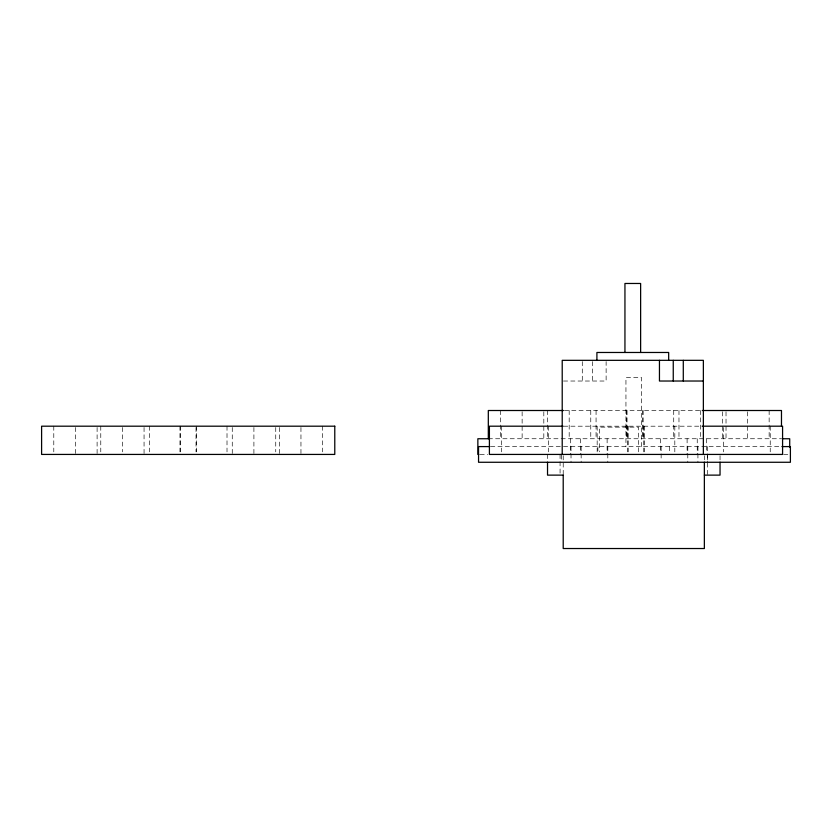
<?xml version="1.0" encoding="UTF-8"?>
<svg xmlns="http://www.w3.org/2000/svg" width="832" height="832" viewBox="0 0 832 832"><rect width="100%" height="100%" fill="white"/><g stroke="black" fill="none" stroke-linecap="round" stroke-linejoin="round"><path stroke-width="0.62" stroke-dasharray="4.16 3.12" d="M563.472 381.025L606.122 381.025L606.122 361.618M564.45 410.509L701.563 410.509M563.576 426.192L701.397 426.192M488.311 438.745L781.477 438.745M490.672 446.586L780.728 446.586M480.095 454.428L487.77 454.428M783.64 454.428L789.714 454.428M770.234 426.192L770.234 451.859M769.142 410.509L769.142 438.745M747.656 411.798L747.656 438.745M726.024 411.798L726.024 438.745M723.549 427.482L723.549 451.859M722.457 411.798L722.457 438.745M720.044 455.718L720.044 460.897M707.502 455.718L707.502 475.124M707.335 446.586L707.335 462.27M706.649 438.745L706.649 452.015M704.361 455.718L704.361 460.897M700.606 410.509L700.606 438.745M697.923 446.586L697.923 462.27M697.237 438.745L697.237 454.428M687.794 446.586L687.794 462.27M687.107 438.745L687.107 454.428M678.974 410.509L678.974 438.745M674.814 426.192L674.814 451.859M673.722 410.509L673.722 438.745M669.666 446.586L669.666 452.182M661.138 446.586L661.138 461.063M660.452 438.745L660.452 452.015M644.218 426.192L644.218 451.859M643.833 426.192L643.833 451.859M643.115 410.509L643.115 438.745M642.741 410.509L642.741 438.745M641.628 446.586L641.628 377.572L625.945 377.572L625.945 446.586M638.477 451.828L638.477 427.138L599.581 427.138L599.581 451.828M628.15 426.192L628.15 451.859M627.765 426.192L627.765 451.859M627.058 410.509L627.058 438.745M626.673 410.509L626.673 438.745M607.807 446.586L607.807 462.27M607.121 438.745L607.121 454.428M597.906 446.586L597.906 452.182M597.168 426.192L597.168 451.859M596.066 410.509L596.066 438.745M592.322 361.618L592.322 381.025M590.772 410.509L590.772 438.745M582.286 361.618L582.286 381.025M581.152 446.586L581.152 462.27M580.466 438.745L580.466 454.428M571.022 446.586L571.022 462.27M570.336 438.745L570.336 454.428M569.182 410.509L569.182 438.745M563.212 455.718L563.212 475.124M561.61 455.031L561.61 462.27M560.071 454.428L560.071 473.834M548.579 426.192L548.579 451.859M547.529 454.428L547.529 460.897M547.487 410.509L547.487 438.745M543.816 411.798L543.816 438.745M522.132 411.798L522.132 438.745M501.592 426.192L501.592 451.859M500.5 410.509L500.5 438.745M322.431 426.192L322.431 451.859M300.955 427.482L300.955 454.428M279.313 427.482L279.313 454.428M275.746 427.482L275.746 451.859M253.906 427.482L253.906 454.428M232.263 427.482L232.263 454.428M227.011 426.192L227.011 451.859M196.414 426.192L196.414 451.859M196.03 427.482L196.03 451.859M180.346 426.192L180.346 451.859M179.962 426.192L179.962 451.859M149.365 426.192L149.365 451.859M144.061 427.482L144.061 454.428M122.47 427.482L122.47 451.859M100.776 426.192L100.776 451.859M97.105 427.482L97.105 454.428M75.421 427.482L75.421 454.428M53.789 426.192L53.789 451.859"/><path stroke-width="1.25" d="M703.362 381.025L659.454 381.025L659.454 360.329M563.42 410.509L488.311 410.509L488.311 438.745M702.291 410.509L781.477 410.509L781.477 425.911M563.025 426.192L489.403 426.192L489.403 454.428L782.579 454.428L782.579 426.192L702.135 426.192M489.445 438.745L477.859 438.745L477.859 454.428L478.816 454.428M782.361 438.745L789.714 438.745L789.714 447.19M489.736 446.586L478.546 446.586L478.546 462.27L790.4 462.27L790.4 446.586L781.934 446.586M563.212 475.124L547.529 475.124L547.529 462.186M704.361 475.124L720.044 475.124L720.044 462.186M704.361 462.155L704.361 548.527L563.212 548.527L563.212 475.051M703.362 454.428L703.362 360.329L562.214 360.329L562.214 454.428M683.29 360.329L683.29 381.025M673.254 360.329L673.254 381.025M668.668 360.329L668.668 352.477L596.908 352.477L596.908 360.329M640.63 352.477L640.63 283.473L624.946 283.473L624.946 352.477M334.776 426.192L41.6 426.192L41.6 454.428L334.776 454.428L334.776 426.192"/></g></svg>
